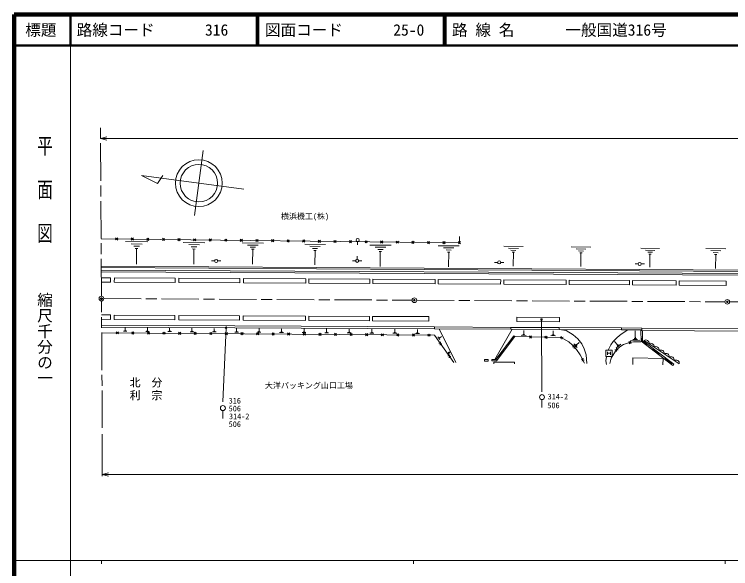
# Model space of a CAD drawing. Units: millimetres, scale not verified. Extents: x 40000 to 680000, y 20000 to 380000.
# Drawn here: x 40000 to 269744, y 202409 to 380000 of the extents above; entities that cross this region are included whole.
import ezdxf
from ezdxf.enums import TextEntityAlignment as Align

# ---------------------------------------------------------------- set-up
doc = ezdxf.new("R2010")
doc.units = ezdxf.units.MM
doc.header["$LTSCALE"] = 1000
doc.header["$PDMODE"] = 32
doc.header["$PDSIZE"] = 500
doc.linetypes.add('CHAIN', pattern=[18.5, 12, -1.5, 3.5, -1.5])
for name, color, linetype, lineweight in [('M-BGD', 7, 'Continuous', 13), ('M-BMK', 2, 'CHAIN', 13), ('M-BMK-SRVR', 3, 'Continuous', 13), ('M-STR-HTXT', 7, 'Continuous', 13), ('M-STR-STRC', 7, 'Continuous', 13), ('M-TTL', 2, 'Continuous', 140), ('M-TTL-BAND', 7, 'Continuous', 13), ('M-TTL-LINE', 7, 'Continuous', 50)]:
    doc.layers.add(name, color=color, linetype=linetype, lineweight=lineweight)
doc.layers.add('M-OTRS', color=6, linetype='Continuous')
doc.layers.add('M-TTL-TXT', color=7, linetype='Continuous')
doc.styles.add('@ＭＳ ゴシック', font='')
doc.styles.add('ＭＳ ゴシック', font='')
doc.styles.get('@ＭＳ ゴシック').set_extended_font_data('@MS Gothic')
doc.styles.get('ＭＳ ゴシック').set_extended_font_data('MS Gothic')

msp = doc.modelspace()

# ---------------------------------------------------------------- linework, layer by layer
at = {"layer": 'M-BGD'}
for p, q in [((97800, 315510), (100559, 336328)), ((80811, 328353), (85898, 325857)), ((113554, 324014), (80811, 328353)), ((85898, 325857), (87585, 328339)), ((73190, 308409), (72475, 307710)), ((72483, 308417), (73182, 307702)), ((78190, 308350), (77474, 307652)), ((77483, 308359), (78182, 307643)), ((83189, 308292), (82474, 307593)), ((82482, 308300), (83181, 307585)), ((88189, 308233), (87474, 307534)), ((87482, 308241), (88181, 307526)), ((93189, 308174), (92473, 307476)), ((92482, 308183), (93181, 307467)), ((98188, 308116), (97473, 307417)), ((97481, 308124), (98180, 307409)), ((103188, 308057), (102473, 307358)), ((102481, 308065), (103180, 307350)), ((108188, 307999), (107472, 307300)), ((107481, 308007), (108179, 307291)), ((113187, 307940), (112472, 307241)), ((112480, 307948), (113179, 307233)), ((118187, 307881), (117472, 307183)), ((117480, 307890), (118179, 307174)), ((75668, 307171), (82785, 307087)), ((77439, 306438), (80998, 306396)), ((78320, 305716), (80099, 305695)), ((94202, 306924), (101083, 306843)), ((95914, 306216), (99355, 306175)), ((113100, 306792), (119872, 306713)), ((114785, 306095), (118171, 306056)), ((123187, 307823), (122471, 307124)), ((122480, 307831), (123178, 307116)), ((128186, 307764), (127471, 307065)), ((127479, 307772), (128178, 307057)), ((133186, 307705), (132471, 307007)), ((132479, 307714), (133178, 306998)), ((133150, 306386), (139767, 306308)), ((134797, 305705), (138105, 305666)), ((138186, 307647), (137470, 306948)), ((137479, 307655), (138177, 306940)), ((143185, 307588), (142470, 306889)), ((142478, 307596), (143177, 306881)), ((148185, 307530), (147470, 306831)), ((147478, 307538), (148177, 306822)), ((150056, 306191), (150078, 307190)), ((153185, 307471), (152469, 306772)), ((152478, 307479), (153176, 306764)), ((154004, 306102), (160812, 306022)), ((158184, 307412), (157469, 306714)), ((157477, 307421), (158176, 306705)), ((163184, 307354), (162469, 306655)), ((162477, 307362), (163176, 306647)), ((168184, 307295), (167468, 306596)), ((167477, 307303), (168175, 306588)), ((173183, 307236), (172468, 306538)), ((172476, 307245), (173175, 306529)), ((175974, 305874), (182684, 305795)), ((178183, 307178), (177468, 306479)), ((177476, 307186), (178175, 306471)), ((182410, 306478), (183119, 307183)), ((182412, 307186), (183117, 306476)), ((196946, 305693), (203235, 305606)), ((78757, 304999), (79646, 304988)), ((79201, 304994), (79143, 300011)), ((96766, 305518), (98487, 305497)), ((97188, 304824), (98048, 304814)), ((97618, 304819), (97562, 300002)), ((115624, 305408), (117317, 305388)), ((116039, 304726), (116886, 304716)), ((116463, 304721), (116407, 299981)), ((135616, 305034), (137270, 305014)), ((136022, 304367), (136849, 304357)), ((136435, 304362), (136381, 299730)), ((155698, 305401), (159102, 305361)), ((156541, 304710), (158243, 304691)), ((156959, 304025), (157810, 304015)), ((157384, 304020), (157328, 299254)), ((177644, 305183), (180998, 305144)), ((178474, 304502), (180152, 304483)), ((178886, 303826), (179725, 303817)), ((179305, 303821), (179250, 299125)), ((198509, 305042), (201654, 304999)), ((199287, 304403), (200859, 304381)), ((199671, 303768), (200458, 303757)), ((200065, 303763), (200004, 299360)), ((218614, 305478), (224871, 305392)), ((220170, 304831), (223298, 304788)), ((220943, 304195), (222507, 304173)), ((221325, 303564), (222108, 303553)), ((221716, 303558), (221656, 299179)), ((240883, 305048), (246906, 304966)), ((242380, 304425), (245392, 304384)), ((243125, 303813), (244631, 303792)), ((261785, 304968), (268145, 304881)), ((263366, 304310), (266546, 304266)), ((264152, 303663), (265742, 303641)), ((103251, 300994), (104250, 300994)), ((105250, 300994), (106249, 300994)), ((148443, 301041), (149442, 301041)), ((149953, 301540), (149975, 302539)), ((150442, 301041), (151441, 301041)), ((243493, 303205), (244246, 303195)), ((243870, 303200), (243812, 298984)), ((264541, 303022), (265336, 303011)), ((264938, 303016), (264877, 298564)), ((67889, 298932), (388421, 296958)), ((67891, 299332), (388358, 297359)), ((193988, 300532), (194987, 300532)), ((195987, 300532), (196986, 300532)), ((239061, 300037), (240060, 300037)), ((241060, 300037), (242059, 300037)), ((67894, 298091), (389076, 296417)), ((67898, 297491), (389073, 295817)), ((67909, 295591), (70880, 295575)), ((70873, 294175), (67918, 294191)), ((70880, 295575), (70873, 294175)), ((72073, 294169), (91573, 294067)), ((91573, 294067), (91580, 295467)), ((92780, 295461), (92773, 294061)), ((112280, 295360), (92780, 295461)), ((112272, 293960), (112280, 295360)), ((113480, 295353), (113472, 293953)), ((133479, 295249), (113480, 295353)), ((133472, 293849), (133479, 295249)), ((134479, 295244), (134472, 293844)), ((153979, 295142), (134479, 295244)), ((153972, 293742), (153979, 295142)), ((154979, 295137), (154972, 293737)), ((174979, 295033), (154979, 295137)), ((174972, 293633), (174979, 295033)), ((175979, 295028), (175971, 293628)), ((195979, 294923), (175979, 295028)), ((195971, 293523), (195979, 294923)), ((196979, 294918), (196971, 293518)), ((216978, 294814), (196979, 294918)), ((216971, 293414), (216978, 294814)), ((217978, 294809), (217971, 293409)), ((237278, 294708), (217978, 294809)), ((237271, 293308), (237278, 294708)), ((238278, 294703), (238271, 293303)), ((252278, 294630), (238278, 294703)), ((252270, 293230), (252278, 294630)), ((253278, 294625), (253270, 293225)), ((268278, 294546), (253278, 294625)), ((268270, 293146), (268278, 294546)), ((92773, 294061), (112272, 293960)), ((113472, 293953), (133472, 293849)), ((134472, 293844), (153972, 293742)), ((154972, 293737), (174972, 293633)), ((175971, 293628), (195971, 293523)), ((196971, 293518), (216971, 293414)), ((217971, 293409), (237271, 293308)), ((238271, 293303), (252270, 293230)), ((253270, 293225), (268270, 293146)), ((70818, 283676), (67982, 283690)), ((70811, 282276), (70818, 283676)), ((72011, 282269), (72018, 283669)), ((72018, 283669), (91518, 283568)), ((91518, 283568), (91511, 282168)), ((92711, 282161), (92718, 283561)), ((92718, 283561), (112218, 283460)), ((112218, 283460), (112210, 282060)), ((113410, 282053), (113418, 283453)), ((113418, 283453), (133417, 283349)), ((133417, 283349), (133410, 281949)), ((134410, 281944), (134417, 283344)), ((134417, 283344), (153917, 283242)), ((153917, 283242), (153910, 281842)), ((154910, 281837), (154917, 283237)), ((154917, 283237), (172917, 283143)), ((172917, 283143), (172910, 281743)), ((201131, 282996), (201124, 281596)), ((214867, 282925), (201131, 282996)), ((214859, 281525), (214867, 282925)), ((67991, 282290), (70811, 282276)), ((68002, 280390), (174765, 279834)), ((91511, 282168), (72011, 282269)), ((112210, 282060), (92711, 282161)), ((133410, 281949), (113410, 282053)), ((153910, 281842), (134410, 281944)), ((172910, 281743), (154910, 281837)), ((201124, 281596), (214859, 281525)), ((68006, 279790), (174762, 279234)), ((73373, 278323), (72661, 277622)), ((72666, 278329), (73368, 277616)), ((76116, 278449), (75019, 278458)), ((75842, 278561), (75294, 278565)), ((75706, 278672), (75432, 278674)), ((75638, 278782), (75501, 278783)), ((75570, 278783), (75575, 279551)), ((78373, 278286), (77661, 277584)), ((77666, 278291), (78368, 277579)), ((83237, 278396), (82124, 278405)), ((82959, 278510), (82403, 278514)), ((82821, 278622), (82543, 278624)), ((82752, 278734), (82613, 278735)), ((83373, 278249), (82660, 277547)), ((82666, 278254), (83368, 277542)), ((82683, 278734), (82688, 279514)), ((88373, 278212), (87660, 277510)), ((87666, 278217), (88367, 277505)), ((90374, 278343), (89244, 278352)), ((90092, 278458), (89528, 278462)), ((89952, 278572), (89670, 278574)), ((89882, 278686), (89741, 278687)), ((89812, 278686), (89817, 279476)), ((93372, 278174), (92660, 277473)), ((92665, 278180), (93367, 277467)), ((97527, 278290), (96381, 278298)), ((97241, 278406), (96669, 278411)), ((97099, 278522), (96813, 278524)), ((97028, 278637), (96885, 278638)), ((96957, 278638), (96963, 279439)), ((98372, 278137), (97660, 277435)), ((97665, 278142), (98367, 277430)), ((103372, 278100), (102660, 277398)), ((102665, 278105), (103367, 277393)), ((104696, 278236), (103534, 278245)), ((104406, 278355), (103826, 278359)), ((104262, 278472), (103972, 278474)), ((104190, 278588), (104045, 278590)), ((104118, 278589), (104124, 279402)), ((108372, 278062), (107660, 277361)), ((107665, 278068), (108367, 277355)), ((111881, 278183), (110703, 278192)), ((111587, 278303), (110999, 278307)), ((111441, 278422), (111147, 278424)), ((111368, 278540), (111221, 278541)), ((111295, 278540), (111301, 279364)), ((113372, 278025), (112660, 277323)), ((112665, 278030), (113367, 277318)), ((117665, 277993), (118367, 277281)), ((119082, 278129), (117889, 278138)), ((118785, 278251), (118188, 278255)), ((118636, 278371), (118338, 278373)), ((118563, 278491), (118413, 278492)), ((118488, 278492), (118494, 279327)), ((126300, 278075), (125090, 278084)), ((125998, 278198), (125393, 278203)), ((125848, 278321), (125545, 278323)), ((125773, 278442), (125622, 278443)), ((125698, 278443), (125704, 279289)), ((133533, 278021), (132308, 278030)), ((133228, 278146), (132615, 278151)), ((133076, 278270), (132769, 278272)), ((133000, 278393), (132847, 278394)), ((132923, 278394), (132930, 279252)), ((140474, 278094), (139853, 278098)), ((140320, 278219), (140009, 278221)), ((140243, 278344), (140088, 278345)), ((140165, 278344), (140172, 279214)), ((147736, 278041), (147107, 278046)), ((147580, 278168), (147265, 278171)), ((147502, 278295), (147345, 278296)), ((147423, 278295), (147430, 279176)), ((155015, 277989), (154377, 277993)), ((154856, 278117), (154538, 278120)), ((154778, 278245), (154618, 278246)), ((154698, 278246), (154705, 279138)), ((162149, 278066), (161827, 278069)), ((162070, 278196), (161908, 278197)), ((161989, 278196), (161996, 279100)), ((169459, 278015), (169132, 278017)), ((169378, 278146), (169215, 278147)), ((169296, 278147), (169303, 279062)), ((174765, 279834), (174762, 279234)), ((174762, 279234), (199262, 279106)), ((174765, 279834), (199265, 279706)), ((176230, 279226), (181590, 268474)), ((194062, 269432), (199702, 279104)), ((199265, 279706), (199262, 279106)), ((199262, 279106), (214761, 279025)), ((199265, 279706), (214765, 279625)), ((203367, 277622), (203386, 278684)), ((212833, 277523), (212853, 278610)), ((214765, 279625), (214761, 279025)), ((214761, 279025), (234761, 278921)), ((214761, 279025), (216999, 278685)), ((214765, 279625), (234764, 279521)), ((216999, 278685), (219269, 277352)), ((234605, 277558), (236731, 278911)), ((234764, 279521), (234761, 278921)), ((234761, 278921), (241261, 278887)), ((234764, 279521), (241264, 279487)), ((239147, 276470), (239126, 278566)), ((240968, 278679), (241260, 278687)), ((240968, 278679), (241024, 275317)), ((241264, 279487), (241260, 278687)), ((241260, 278687), (289120, 278438)), ((241264, 279487), (289125, 279238)), ((241418, 278686), (241470, 275542)), ((118372, 277988), (117659, 277286)), ((123372, 277951), (122659, 277249)), ((122665, 277956), (123366, 277244)), ((128372, 277913), (127659, 277212)), ((127664, 277919), (128366, 277206)), ((133371, 277876), (132659, 277174)), ((132664, 277881), (133366, 277169)), ((138371, 277839), (137659, 277137)), ((137664, 277844), (138366, 277132)), ((140783, 277967), (139541, 277976)), ((143371, 277801), (142659, 277100)), ((142664, 277807), (143366, 277094)), ((148050, 277913), (146791, 277922)), ((148371, 277764), (147659, 277062)), ((147664, 277769), (148366, 277057)), ((153371, 277727), (152658, 277025)), ((152664, 277732), (153366, 277020)), ((155333, 277859), (154058, 277868)), ((158371, 277690), (157658, 276988)), ((157664, 277695), (158365, 276983)), ((162632, 277804), (161341, 277814)), ((162310, 277936), (161664, 277941)), ((163371, 277652), (162658, 276951)), ((162663, 277658), (163365, 276945)), ((168370, 277615), (167658, 276913)), ((167663, 277620), (168365, 276908)), ((169947, 277750), (168640, 277759)), ((169621, 277883), (168968, 277888)), ((173370, 277578), (172658, 276876)), ((172663, 277583), (173365, 276871)), ((176474, 275798), (175877, 276636)), ((176409, 276068), (176110, 276487)), ((176418, 276232), (176269, 276442)), ((176464, 276344), (176390, 276449)), ((176427, 276397), (177014, 276815)), ((194448, 269434), (200181, 277014)), ((194673, 268985), (200540, 276742)), ((198233, 274288), (199741, 276282)), ((198305, 274234), (199813, 276228)), ((198376, 274180), (199884, 276174)), ((198448, 274126), (199956, 276119)), ((200028, 276065), (199669, 276337)), ((200181, 277014), (200540, 276742)), ((204117, 277153), (202600, 277181)), ((203740, 277312), (202982, 277326)), ((203553, 277467), (203174, 277474)), ((203461, 277620), (203272, 277624)), ((205899, 276998), (205180, 276304)), ((205192, 277011), (205887, 276291)), ((210899, 276907), (210179, 276213)), ((210192, 276920), (210886, 276200)), ((213600, 277044), (212049, 277072)), ((213215, 277206), (212439, 277220)), ((213024, 277365), (212636, 277372)), ((212930, 277522), (212736, 277525)), ((216001, 276524), (215034, 276267)), ((215389, 276879), (215646, 275913)), ((219269, 277352), (220776, 276022)), ((220776, 276022), (222017, 274425)), ((232071, 275224), (233288, 276517)), ((233288, 276517), (234605, 277558)), ((239902, 275879), (238405, 275863)), ((239525, 276174), (238776, 276166)), ((239334, 276472), (238960, 276468)), ((241459, 276187), (241009, 276179)), ((241113, 275362), (241099, 276181)), ((241189, 276182), (241202, 275407)), ((241292, 275452), (241279, 276184)), ((241369, 276185), (241381, 275497)), ((177138, 274474), (176152, 274640)), ((176728, 275050), (176562, 274064)), ((198161, 274343), (198520, 274071)), ((220038, 273464), (219038, 273492)), ((220544, 273265), (219467, 274402)), ((219552, 273978), (219524, 272978)), ((220388, 273657), (219850, 274225)), ((220367, 273906), (220098, 274191)), ((220414, 274085), (220279, 274227)), ((220346, 274156), (221142, 274909)), ((222017, 274425), (222787, 272846)), ((230453, 272413), (231285, 274134)), ((231285, 274134), (232071, 275224)), ((233420, 274139), (232532, 275178)), ((234544, 274328), (233058, 273059)), ((234045, 274159), (233303, 273524)), ((233513, 274218), (233327, 274059)), ((233733, 274149), (233361, 273831)), ((237045, 275170), (237857, 274587)), ((237742, 275285), (237159, 274472)), ((240654, 275587), (237659, 275556)), ((241024, 275317), (251237, 267522)), ((241113, 275362), (242727, 274130)), ((242781, 274202), (241202, 275407)), ((241292, 275452), (242836, 274273)), ((242891, 274345), (241381, 275497)), ((241470, 275542), (251510, 267880)), ((253266, 268042), (241949, 275523)), ((242945, 274416), (242672, 274059)), ((179437, 271246), (179090, 271734)), ((179399, 271403), (179225, 271647)), ((179404, 271499), (179317, 271621)), ((179431, 271564), (179388, 271625)), ((179410, 271594), (179751, 271838)), ((195217, 270301), (196725, 272294)), ((195288, 270246), (196796, 272240)), ((195360, 270192), (196868, 272186)), ((195432, 270138), (196940, 272132)), ((197012, 272077), (196653, 272349)), ((222787, 272846), (223350, 270874)), ((229725, 272413), (229725, 270413)), ((231725, 272413), (229725, 272413)), ((230225, 271913), (230225, 270913)), ((230225, 271413), (231225, 271413)), ((231225, 271913), (231225, 270913)), ((231725, 270413), (231725, 272413)), ((232638, 272547), (233637, 272508)), ((233157, 273027), (233118, 272028)), ((244933, 272900), (244660, 272542)), ((244714, 272614), (246701, 271097)), ((244769, 272685), (246756, 271168)), ((244823, 272757), (246811, 271240)), ((244878, 272828), (246865, 271311)), ((246647, 271025), (246920, 271383)), ((180039, 270402), (179053, 270568)), ((179629, 270978), (179464, 269992)), ((190817, 269377), (191926, 269380)), ((190818, 268841), (190817, 269377)), ((191928, 268844), (190818, 268841)), ((191926, 269380), (191928, 268844)), ((193103, 269427), (194448, 269434)), ((193103, 269427), (193105, 268977)), ((193105, 268977), (194673, 268985)), ((195145, 270355), (195504, 270083)), ((222788, 269198), (221841, 269517)), ((222474, 269831), (222155, 268883)), ((223350, 270874), (223632, 268112)), ((229725, 270413), (231725, 270413)), ((229758, 269042), (229924, 270413)), ((229878, 267839), (229758, 269042)), ((238389, 267800), (238418, 269911)), ((238418, 269911), (248045, 269781)), ((248045, 269781), (248016, 267669)), ((248907, 269866), (248634, 269508)), ((248689, 269580), (250676, 268063)), ((248743, 269652), (250731, 268135)), ((248798, 269723), (250785, 268206)), ((248853, 269795), (250840, 268278)), ((193788, 268549), (200392, 268557)), ((193788, 268549), (193789, 268049)), ((200392, 268557), (200393, 268057)), ((200392, 268557), (200393, 268057)), ((250621, 267992), (250895, 268349)), ((251237, 267522), (251510, 267880)), ((68203, 245531), (68203, 232067))]:
    msp.add_line(p, q, dxfattribs=at)
for points in [[(67833, 308118), (182765, 306770), (182771, 308833)], [(91580, 295467), (72080, 295569), (72073, 294169)], [(68017, 278010), (174751, 277214), (180970, 268487)], [(200540, 276742), (215387, 276471), (217809, 275068), (219020, 274025), (220318, 272654), (221526, 270944), (222842, 268296)], [(230946, 268110), (231365, 269800), (231725, 270413), (233017, 272416), (234155, 273469), (235320, 274201), (237246, 274845), (238530, 275055), (240969, 275081)]]:
    msp.add_lwpolyline(points, dxfattribs=at)
for centre, radius in [((99179, 325919), 7500), ((99179, 325919), 6000), ((150089, 307689), 500), ((104750, 300994), 500), ((149942, 301041), 500), ((195487, 300532), 500), ((240560, 300037), 500)]:
    msp.add_circle(centre, radius, dxfattribs=at)
for centre in [(242491, 274586), (244108, 273518), (245724, 272449), (247341, 271380), (248958, 270311), (250575, 269243), (252191, 268174)]:
    msp.add_arc(centre, 1082, 353.00364, 120.0629, dxfattribs=at)
at = {"layer": 'M-BMK'}
for p, q in [((67946, 289691), (67609, 344754)), ((68203, 247531), (67955, 288191)), ((68700, 288937), (167560, 288421)), ((169060, 288414), (267919, 287898)), ((269419, 287890), (368279, 287375))]:
    msp.add_line(p, q, dxfattribs=at)
at = {"layer": 'M-BMK-SRVR'}
for centre in [(67950, 288941), (168310, 288417), (268669, 287894)]:
    msp.add_circle(centre, 750, dxfattribs=at)
for p in [(67950, 288941), (168310, 288417), (268669, 287894)]:
    msp.add_point(p, dxfattribs=at)
at = {"layer": 'M-OTRS'}
msp.add_point((67950, 288941), dxfattribs=at)
at = {"layer": 'M-STR-HTXT'}
for p, q in [((67636, 340226), (69636, 340726)), ((67636, 340226), (570036, 340226)), ((67636, 340226), (69636, 339726)), ((68203, 232567), (70203, 233067)), ((569494, 232567), (68203, 232567)), ((68203, 232567), (70203, 232067))]:
    msp.add_line(p, q, dxfattribs=at)
at = {"layer": 'M-STR-STRC'}
for p, q in [((209066, 282247), (209166, 259026)), ((107903, 279582), (106898, 255842)), ((209230, 256557), (209230, 254037)), ((106890, 253056), (106890, 250536))]:
    msp.add_line(p, q, dxfattribs=at)
for centre, radius in [((209066, 282247), 250), ((209066, 282247), 200), ((209066, 282247), 150), ((209066, 282247), 100), ((209066, 282247), 50), ((209066, 282247), 20), ((107903, 279582), 250), ((107903, 279582), 200), ((107903, 279582), 150), ((107903, 279582), 100), ((107903, 279582), 50), ((107903, 279582), 20), ((209230, 257357), 800), ((106890, 253856), 800)]:
    msp.add_circle(centre, radius, dxfattribs=at)
for p in [(209066, 282247), (107903, 279582)]:
    msp.add_point(p, dxfattribs=at)
at = {"layer": 'M-TTL'}
for p, q in [((40000, 380000), (40000, 20000)), ((680000, 380000), (40000, 380000))]:
    msp.add_line(p, q, dxfattribs=at)
at = {"layer": 'M-TTL-BAND'}
for p, q in [((58000, 370000), (58000, 20000)), ((40000, 205000), (579000, 205000)), ((68000, 205000), (68000, 204000)), ((168000, 205000), (168000, 204000)), ((268000, 205000), (268000, 204000))]:
    msp.add_line(p, q, dxfattribs=at)
at = {"layer": 'M-TTL-LINE'}
for p, q in [((58000, 380000), (58000, 370000)), ((117750, 380000), (117750, 370000)), ((118250, 380000), (118250, 370000)), ((177750, 380000), (177750, 370000)), ((178250, 380000), (178250, 370000)), ((40000, 370000), (680000, 370000))]:
    msp.add_line(p, q, dxfattribs=at)

# ---------------------------------------------------------------- texts
at = {"layer": 'M-BGD', "style": 'ＭＳ ゴシック'}
for s, p in [('横浜機工(株)', (133228, 313830)), ('大洋パッキング山口工場', (134480, 259624))]:
    msp.add_text(s, height=1833, dxfattribs=at).set_placement(p, align=Align.BOTTOM_CENTER)
for s, p in [('北\u3000分', (82230, 262012)), ('利\u3000宗', (82230, 257930))]:
    msp.add_text(s, height=2566, dxfattribs=at).set_placement(p, align=Align.MIDDLE_CENTER)
at = {"layer": 'M-STR-STRC', "style": 'ＭＳ ゴシック'}
msp.add_text('314-2', height=1833, dxfattribs=at).set_placement((211056, 256078), align=Align.BOTTOM_LEFT)
for s, p in [('316', (110717, 256218)), ('506', (212931, 254719)), ('506', (110717, 253715)), ('506', (110717, 248705))]:
    msp.add_text(s, height=1833, dxfattribs=at).set_placement(p, align=Align.MIDDLE_CENTER)
msp.add_text('314-2', height=1833, dxfattribs=at).set_placement((108842, 251209), align=Align.MIDDLE_LEFT)
at = {"layer": 'M-TTL-BAND', "style": '@ＭＳ ゴシック', "width": 1.4}
msp.add_text('平  面  図', height=3666, rotation=270, dxfattribs=at).set_placement((49777, 306475), align=Align.MIDDLE_RIGHT)
at = {"layer": 'M-TTL-BAND', "style": '@ＭＳ ゴシック'}
msp.add_text('縮尺千分の一', height=3666, rotation=270, dxfattribs=at).set_placement((49777, 261030), align=Align.MIDDLE_RIGHT)
at = {"layer": 'M-TTL-TXT', "style": 'ＭＳ ゴシック'}
msp.add_text('標題', height=3666, dxfattribs=at).set_placement((48500, 375000), align=Align.MIDDLE_CENTER)
for s, p in [('路線コード', (60000, 375000)), ('316', (101142, 375000)), ('図面コード', (120380, 375000)), ('25-0', (161521, 375000)), ('路 線 名', (180380, 375000)), ('一般国道316号', (216734, 375000))]:
    msp.add_text(s, height=3666, dxfattribs=at).set_placement(p, align=Align.MIDDLE_LEFT)

doc.saveas('drawing.dxf')
